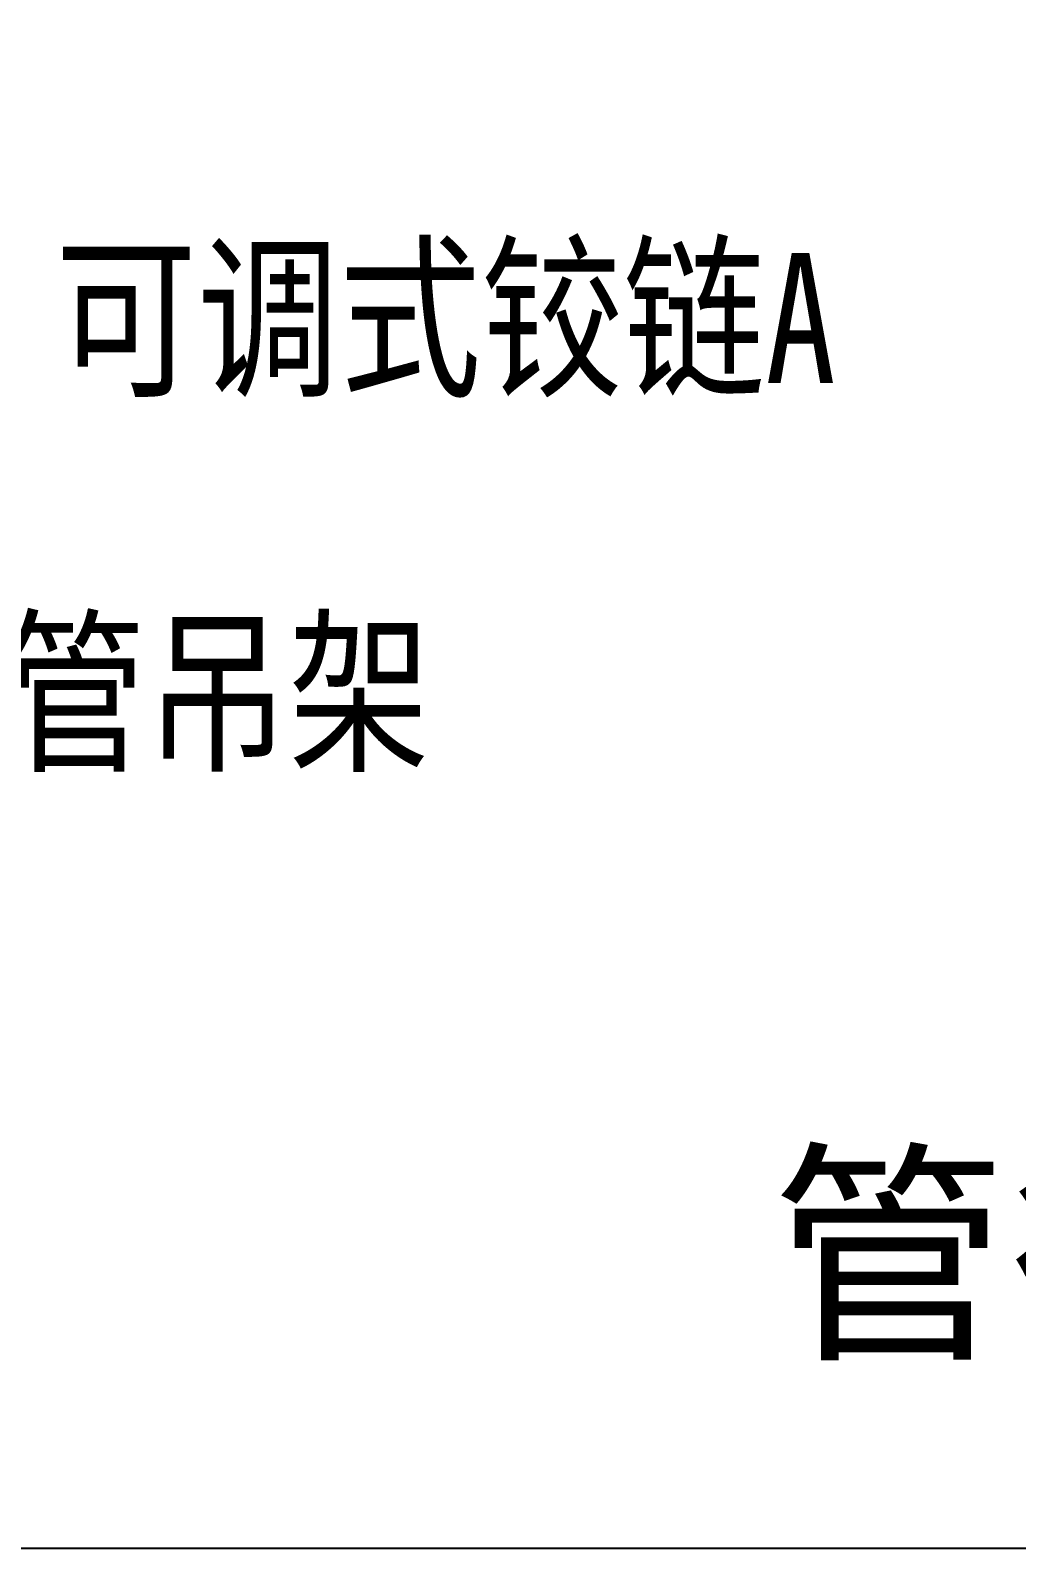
# Model space of a CAD drawing. Extents: x 54907 to 703237, y -798661 to -546661.
# Drawn here: x 364165 to 367018, y -599514 to -595123 of the extents above; entities that cross this region are included whole.
import ezdxf

# ---------------------------------------------------------------- set-up
doc = ezdxf.new("R2010")
doc.units = 0
doc.header["$LTSCALE"] = 1000
doc.header["$MEASUREMENT"] = 0
doc.layers.add('bz', color=2, linetype='Continuous')
doc.layers.add('DIM_SYMB', color=3, linetype='Continuous')
doc.styles.add('HZ', font='rs.shx', dxfattribs={"width": 0.8, "bigfont": 'hztxt.shx'})
doc.styles.get("Standard").update_dxf_attribs({"font": 'gbenor.shx', "bigfont": 'gbcbig.shx'})

# ---------------------------------------------------------------- blocks, each defined once
blk = doc.blocks.new('gfhhrryyfd')
at = {"layer": 'DIM_SYMB'}
blk.add_lwpolyline([(3686300.1, -1747620.2), (3699978.1, -1747620.2), (3699978.1, -1755771), (3686300.1, -1755771)], close=True, dxfattribs=at)
at = {"char_height": 250.906, "attachment_point": 1}
for s, insert in [('{\\fSimSun|b0|i0|c134|p2;\\W0.8;可调式铰链A}', (3689208.3, -1753272.7)), ('{\\fSimHei|b0|i0|c134|p2;\\W0.8;\\C7;U型管吊架}', (3688699.8, -1753994.8))]:
    blk.add_mtext(s, dxfattribs=dict(at, insert=insert))
at = {"layer": 'bz', "insert": (3690588.4, -1755036.3), "char_height": 334.541, "attachment_point": 1, "style": 'HZ'}
blk.add_mtext('{\\fSimHei|b0|i0|c134|p2;\\W1;\\C7;管径从DN65到DN150}', dxfattribs=at)

msp = doc.modelspace()

# ---------------------------------------------------------------- block references
at = {"lineweight": -3, "xscale": 1.5, "yscale": 1.5, "zscale": 1.5}
msp.add_blockref('gfhhrryyfd', (-5169575.6, 2034142), dxfattribs=at)

doc.saveas('drawing.dxf')
